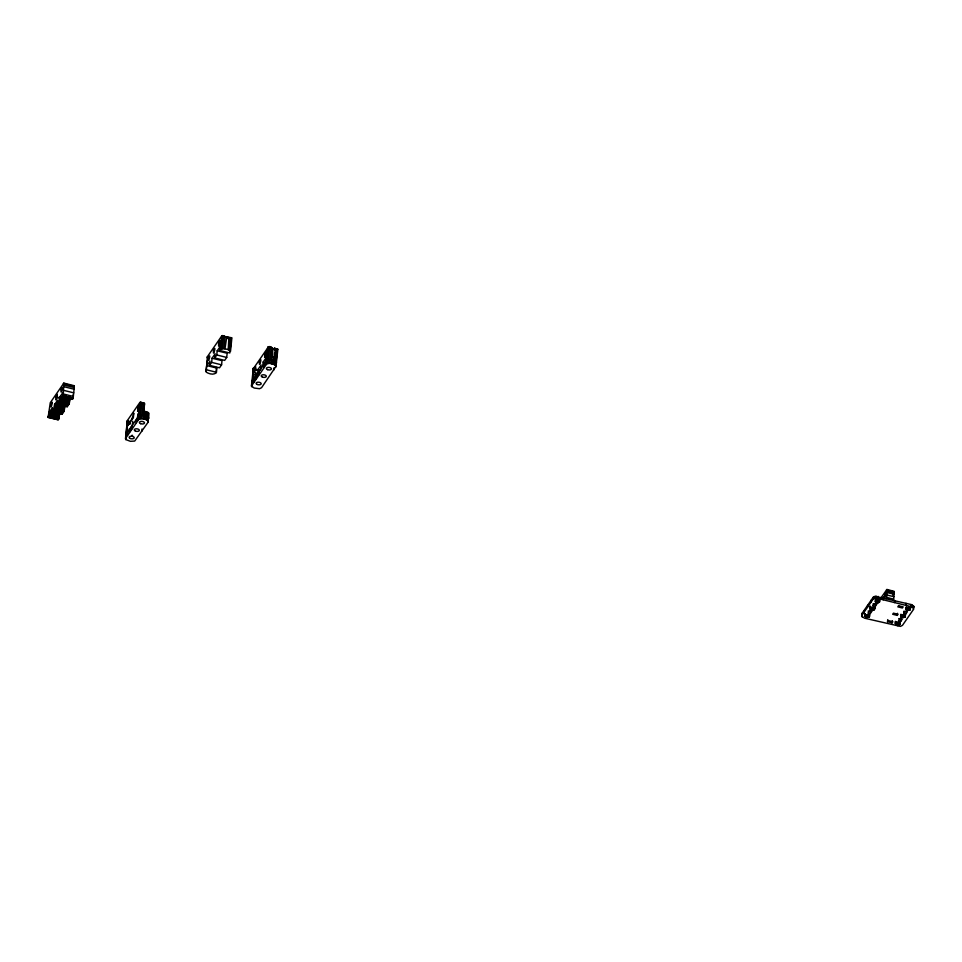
<?xml version="1.0" encoding="UTF-8"?>
<svg xmlns="http://www.w3.org/2000/svg" width="962" height="962" viewBox="0 0 962 962"><rect width="100%" height="100%" fill="white"/><g stroke="black" fill="none" stroke-linecap="round" stroke-linejoin="round"><path stroke-width="1.44" d="M48.16 417.4L49.423 412.013L52.501 407.563L52.08 411.736L54.137 408.766L54.557 404.593L57.636 400.144L57.215 404.317L59.271 401.346L59.692 397.186L62.77 392.724L62.35 396.897L63.215 395.647L63.841 383.104L50.277 402.705L48.1 417.484L58.105 419.841L59.848 413.768M60.173 396.488L72.294 399.35L73.16 398.1L74.254 387.566L74.122 385.702L73.316 386.002M143.446 415.416L144.577 403.715L143.603 403.331M272.138 352.164C266.727 374.362 278.499 344.42 268.518 346.729L253.162 368.927M274.651 352.85C270.935 378.511 279.521 335.678 271.452 352.308M886.651 598.544L886.928 589.478L880.939 597.895M893.542 600.24L894.311 592.003L893.349 591.618M230.098 350.649L228.21 349.603L228.836 338.949L231.409 337.77L229.798 352.982L219.853 350.529L220.274 346.356L217.196 350.805L216.775 354.978L214.718 357.936L224.663 360.389L226.719 357.431L227.14 353.258L217.196 350.805M55.94 397.174L55.976 399.964L57.311 397.15L57.275 394.348L55.94 397.174L58.874 397.715L56.061 396.993M58.213 418.29L58.454 415.897M49.904 411.315L62.025 414.189L62.241 412.097M62.025 414.189L64.081 411.219L64.983 406.349M55.038 403.896L67.16 406.77L67.232 406.12M67.16 406.77L69.216 403.799L70.118 398.941M72.294 399.35L72.366 398.701M72.655 395.839L72.715 395.178M125.361 438.756L138.937 419.143L141.654 418.662L145.539 419.444L147.871 420.659L148.076 422.246L134.704 441.065L130.399 441.317L125.769 439.55L127.321 420.586L139.899 402.417L144.408 403.018M125.565 437.963L127.321 420.586M128.716 423.424L128.667 420.622L127.333 423.436L127.369 426.238L133.357 417.592L133.802 413.203L132.227 418.338M125.769 439.55L126.563 431.782M126.996 427.489L127.092 421.657M127.2 432.852L127.621 428.679M128.223 425L132.347 418.169L132.503 418.819M127.525 435.125L127.874 431.649M129.69 431.998L130.038 428.523M131 430.098L131.361 426.623M131.842 428.872L132.756 421.26M136.171 422.631L136.52 419.155M138.047 407.359L138.937 405.796L138.973 408.585L137.638 411.411L138.047 407.359L140.524 407.972M137.458 418.085L137.891 413.84M138.131 419.793L139.899 402.417L144.577 403.715M138.937 419.143L140.668 402.044L144.54 404.798M140.163 418.759L141.823 402.405M141.654 418.662L143.194 403.439M141.787 431.325L142.027 429.016M143.242 418.879L143.903 411.219L143.47 415.392M143.603 418.975L144.384 411.315M144.384 419.167L145.166 411.52M145.178 419.36L145.959 411.712M145.539 419.444L146.32 411.796L144.023 411.231M146.921 419.961L147.703 412.313L146.32 411.796M147.871 420.659L148.641 413.011L147.703 412.313M148.076 422.246L148.22 417.183L143.097 415.331L144.276 407.515M209.584 365.356L211.64 362.385L212.061 358.225L222.006 360.666L221.585 364.838L219.528 367.809L209.584 365.356L210.017 361.183L206.926 365.632L216.883 368.085L216.45 372.258C214.177 375.577 208.994 373.905 206.205 372.138L207.407 356.649L221.777 335.882L231.89 337.818L230.507 351.443M205.796 371.344L207.371 360.69M214.718 357.936L215.139 353.775L212.061 358.225M218.578 343.374L218.614 346.176L219.961 343.362L219.913 340.56L218.578 343.374L221.416 344.071M215.945 373.003L216.51 367.436M219.853 350.529L221.777 335.882L230.303 337.987M220.37 349.783L221.164 349.134L222.547 335.51L228.836 338.985M221.164 349.134L222.39 348.749L223.701 335.87M222.39 348.749L223.881 348.653L225.072 336.904L230.375 338.143M226.539 338.42L224.976 348.809L228.21 349.603M229.16 349.952L230.351 338.203M251.431 386.039L266.799 363.828L269.516 363.347L273.4 364.129L276.142 366.125L261.568 387.686L259.548 388.72L254.172 388.035L251.431 386.039L253.379 367.869M251.84 386.82L252.91 376.863L255.988 372.414L255.567 376.587M252.91 376.202L253.499 370.49M254.293 369.432L254.329 372.234L255.664 369.408L255.627 366.618L254.293 369.432L256.758 370.045M253.872 381.998L254.221 378.523M255.964 378.968L256.313 375.493M256.938 377.561L257.287 374.086M257.624 373.617L258.044 369.444L261.123 364.995L260.702 369.167M258.814 374.855L259.163 371.38M262.746 366.197L263.179 362.025L266.258 357.575L265.825 361.748M265.007 353.355L265.897 351.779L265.933 354.581L264.598 357.395L265.007 353.355L267.484 353.956M263.756 367.724L264.105 364.237M265.993 364.478L267.761 347.114L270.226 347.715M266.799 363.828L268.53 346.741L272.27 347.715M268.025 363.444L269.673 347.102L272.402 349.495M269.516 363.347L271.056 348.136L272.426 348.412M271.104 363.564L271.464 360.089L268.374 359.98L266.342 361.015L251.972 381.77L252.188 383.357M272.126 353.319L272.174 356.12L270.803 358.573M271.464 363.648L271.813 360.173M272.21 361.892L272.486 359.115M272.258 363.852L272.607 360.365M273.04 364.045L273.4 360.57M273.4 364.129L273.749 360.654L271.464 360.089M273.701 370.166L273.93 367.857M274.795 364.646L276.322 349.434L277.874 349.038L275.938 366.931M276.058 361.423L275.781 364.201L276.082 361.868L273.749 360.654M275.733 365.344L277.381 349.002L274.795 348.34M861.712 616.161L862.12 613.287L873.147 597.342L875.179 596.308L911.158 604.533L913.9 606.529L913.491 609.415L902.452 625.36L900.432 626.394L864.453 618.169L861.712 616.161L862.12 613.287M862.12 616.955L861.916 614.081M863.635 612.878L863.84 610.786M869.131 615.007C868.061 617.351 863.936 618.217 864.79 613.936M864.742 616.065L864.85 613.852M864.97 616.269L865.054 614.009M865.103 616.426L865.187 614.177M865.259 616.57L865.307 614.333M865.523 616.907L865.463 614.49M865.92 617.003L866.137 614.922M866.317 617.099L866.521 615.019M866.497 617.147L866.702 615.067M867.423 607.395L867.64 605.314M866.678 617.195L866.882 615.103M867.063 617.291L867.279 615.199M867.459 617.388L867.676 615.307M867.64 617.436L867.904 615.271L865.656 614.634M867.748 617.279L868.265 615.175M868.049 617.267L868.554 615.139M868.337 617.219L868.83 615.079M868.914 617.099L869.083 614.995M869.227 615.031L868.614 617.159M870.021 608.681C880.471 602.188 869.84 617.965 870.249 606.06M869.444 614.983L869.179 617.159C871.307 614.85 865.439 613.612 864.585 616.029M870.105 608.85L870.081 606.565M869.371 616.882L869.576 614.79M870.225 609.006L870.237 606.601M870.478 609.451L870.442 606.926M871.211 601.911L871.428 599.831M870.213 613.72L871.752 611.495L869.456 610.93L867.916 613.155L870.213 613.72L870.418 611.64L868.121 611.074M870.658 609.499L870.598 607.07M871.055 609.595L871.259 607.503M871.452 609.692L871.656 607.599M871.632 609.728L871.837 607.647M871.8 609.776L872.017 607.695M861.904 615.367L872.943 599.422L873.147 597.342M872.197 609.872L872.414 607.792M872.594 609.968L872.811 607.888M873.039 605.747L873.255 603.655L875.552 604.22L875.336 606.313L873.039 605.747L874.59 603.523L876.875 604.088L875.336 606.313M872.943 599.422L873.953 596.693M872.774 610.016L873.087 607.78L874.578 607.575M873.183 609.848L873.4 607.768M873.472 609.812L873.688 607.719M873.749 609.752L873.965 607.659M873.736 598.773L874.963 598.388L875.179 596.308M874.049 609.68L874.205 607.587M874.302 609.74L874.362 607.623M874.362 609.655L874.711 607.383M875.24 601.43C884.884 593.578 876.298 610.425 875.456 599.35M874.626 609.271L874.963 607.01M875.516 601.743L875.576 599.506M875.612 602.032C873.917 598.833 881.661 599.482 879.436 602.332M875.793 602.08L875.997 599.987M874.963 598.388L876.454 598.292L876.671 596.212M876.19 602.176L876.394 600.096M876.574 602.272L876.791 600.192M876.755 602.32L876.971 600.228M876.935 602.356L877.152 600.276M877.332 602.465L877.548 600.372M913.491 609.415L913.275 607.828L910.942 606.613L878.053 598.508L878.258 596.428M877.729 602.561L877.933 600.468M877.909 602.597L878.222 600.36M878.318 602.428L878.522 600.348M878.607 602.392L878.823 600.3M878.883 602.332L879.088 600.24M879.28 602.284L879.34 600.168M883.188 599.783L883.405 597.691M883.705 598.701L883.934 596.488L883.164 597.606M887.541 621.68L888.311 620.574L892.892 621.705L892.123 622.811L887.541 621.68L887.746 619.6M893.217 596.139L893.193 594.432M892.123 622.811L892.339 620.731M894.504 602.561L894.708 600.48M895.237 623.58L895.394 621.476M895.442 623.629L895.55 621.524M895.574 623.809C904.845 616.173 896.945 632.816 895.706 621.56M895.694 623.965L895.911 621.873L896.127 624.446M895.947 624.41L896.067 622.029M897.257 615.403L898.027 614.285L893.433 613.155L892.664 614.261L897.257 615.403L897.474 613.311M896.524 624.542L896.74 622.462M896.921 624.651L897.125 622.558M897.101 624.687L897.305 622.606M897.281 624.735L897.486 622.642M897.666 624.831L897.883 622.751M898.063 624.927L898.28 622.847M898.243 624.975L898.556 622.739L899.939 622.606M898.652 624.807L898.869 622.715M898.941 624.759L899.157 622.679M899.217 624.699L899.434 622.618M899.518 624.639L899.686 622.534M899.783 624.699L899.831 622.57M899.843 624.615L900.047 622.522M900.985 616.702C899.169 614.754 904.593 614.153 905.17 615.776C906.264 618.326 898.821 618.169 900.925 614.309M901.081 616.991L901.045 614.465M900.805 621.26L902.356 619.035L900.059 618.47L898.52 620.694L900.805 621.26L901.021 619.179L898.724 618.614M901.262 617.039L901.478 614.946M901.659 617.135L901.863 615.043M902.055 617.231L902.26 615.139M902.224 617.279L902.44 615.187M902.404 617.315L902.621 615.235M902.801 617.412L903.017 615.331M903.198 617.508L903.414 615.427M903.643 613.287L905.182 611.062L907.479 611.628L905.939 613.852L903.643 613.287L903.859 611.195M903.378 617.556C902.609 614.971 905.939 614.105 904.761 617.243M903.787 617.388L904.003 615.307M904.076 617.351L904.292 615.259M904.352 617.291L904.569 615.199M905.807 605.351L906.024 603.27M904.905 617.279L905.182 615.115M905.098 617.003L905.314 614.922M905.963 609.138C904.809 607.19 909.751 606.794 910.425 608.513C911.062 610.858 903.991 610.714 906.18 607.046M905.23 616.81L905.446 614.73M906.12 609.283L906.336 607.202M906.216 609.571L906.529 607.347M905.939 613.852L906.156 611.76M906.396 609.619L906.601 607.539M906.793 609.716L906.998 607.635M907.178 609.812L907.394 607.731M907.358 609.86L907.575 607.768M907.539 609.908L907.755 607.816M907.936 610.004L908.152 607.912M908.537 608.008L908.513 610.136L908.825 607.912L910.449 607.503M908.922 609.968L909.126 607.888M909.21 609.932L909.427 607.852M909.487 609.872L909.691 607.792M909.739 609.788L909.944 607.707L909.884 609.836M910.04 609.872L910.317 607.695M910.232 609.595L910.581 607.311M910.942 606.613L911.158 604.533M912.337 607.13L912.541 605.05M913.275 607.828L913.491 605.747M148.641 413.011L148.821 418.205M207.179 357.708L207.407 356.649M148.437 418.771L148.629 417.977M913.696 607.335L913.9 606.529M271.068 355.411L270.791 356.132L273.268 356.746M870.79 607.214L873.087 607.78M896.259 622.173L898.556 622.739M901.394 614.754L903.691 615.319M908.825 607.912L906.42 607.491M274.928 350.12L276.322 349.434M223.881 348.653L224.976 348.809M143.591 415.404L140.512 415.283L138.492 416.318L125.914 434.487L126.13 436.075M876.454 598.292L878.053 598.508M274.459 348.196L277.705 349.555L273.99 348.641M274.952 349.026L276.359 349.374M265.043 353.018L267.508 353.631M264.911 353.607L267.388 354.22M264.827 353.872L267.304 354.485M263.179 362.025L265.644 362.638M216.775 354.978L226.719 357.431M258.044 369.444L260.522 370.057M254.485 368.975L256.962 369.588M254.413 369.252L256.89 369.865M211.64 362.385L221.585 364.838M252.91 376.863L255.387 377.465M206.505 369.805L216.45 372.258M63.841 383.104L74.122 385.702M63.372 383.561L74.29 386.387M64.31 385.113L74.254 387.566M64.141 386.76L74.086 389.213M886.928 589.478L894.143 591.317M886.459 589.922L894.311 592.003M887.397 591.486L894.287 593.181M138.083 407.022L140.548 407.635M137.951 407.611L140.428 408.225M137.867 407.876L140.344 408.489M887.277 592.592L894.167 594.288M63.757 390.38L73.713 392.833M887.024 595.021L893.914 596.717M63.384 393.999L73.328 396.452M886.772 597.438L893.662 599.134M63.215 395.647L73.16 398.1M63.155 395.731L73.1 398.184M63.035 395.899L72.98 398.352M72.859 398.533L62.855 396.164L72.727 398.725M62.602 396.524L72.547 398.977M62.422 396.789L72.378 399.242M59.692 397.186L69.637 399.627M59.62 397.835L69.577 400.288M59.476 399.266L69.42 401.719M59.331 400.697L69.276 403.15M59.271 401.346L69.216 403.799M58.947 401.815L68.891 404.268M58.237 402.837L68.182 405.291M57.275 403.667L61.544 404.713M57.528 403.848L67.484 406.301M54.557 404.593L64.502 407.046M127.525 422.979L130.002 423.593M54.485 405.242L64.442 407.696M127.453 423.268L129.93 423.869M127.333 423.436L129.798 424.05M54.341 406.685L64.298 409.139M54.197 408.116L64.141 410.57M54.137 408.766L64.081 411.219M53.812 409.235L63.757 411.688M53.102 410.245L63.059 412.698M52.14 411.087L57.828 412.482M52.405 411.267L62.35 413.72M49.423 412.013L59.367 414.466M49.351 412.662L59.307 415.115M49.206 414.093L59.163 416.546M49.062 415.536L59.019 417.989M49.002 416.185L58.947 418.638M48.918 416.293L58.862 418.747M48.737 416.558L58.694 419.011M48.569 416.811L58.514 419.264M48.485 416.919L58.429 419.372M48.425 417.015L58.369 419.468M48.292 417.207L58.237 419.66M276.07 361.868L276.491 362.662M253.162 368.939L253.487 370.442M132.54 435.353A2.549 1.287 5.8 0 1 131.878 435.329M50.806 404.581C50.289 412.722 54.245 396.416 50.806 404.581M61.063 389.754C60.57 397.919 64.49 381.481 61.063 389.754M208.309 358.213C207.9 366.197 211.7 350.18 208.309 358.213M213.444 350.793C212.927 358.922 216.895 342.64 213.444 350.793M259.415 362.013C258.898 370.154 262.866 353.848 259.415 362.013M884.956 595.009C884.463 602.717 888.251 587.325 884.956 595.009M898.568 605.735L897.799 606.854L902.392 607.984L903.162 606.866L898.568 605.735M267.508 369.636A2.549 1.287 5.8 0 0 271.452 368.939A2.549 1.287 5.8 0 0 267.785 367.424A2.549 1.287 5.8 0 0 267.508 369.636M257.251 384.475A2.549 1.287 5.8 0 0 261.195 383.766A2.549 1.287 5.8 0 0 257.515 382.251A2.549 1.287 5.8 0 0 257.251 384.475M262.385 377.056A2.549 1.287 5.8 0 0 266.318 376.358A2.549 1.287 5.8 0 0 262.65 374.831A2.549 1.287 5.8 0 0 262.385 377.056M135.414 431.072A2.549 1.287 5.8 0 0 139.358 430.375A2.549 1.287 5.8 0 0 135.69 428.86A2.549 1.287 5.8 0 0 135.414 431.072M140.548 423.665A2.549 1.287 5.8 0 0 144.492 422.955A2.549 1.287 5.8 0 0 140.825 421.44A2.549 1.287 5.8 0 0 140.548 423.665M130.279 438.492A2.549 1.287 5.8 0 0 134.223 437.794A2.549 1.287 5.8 0 0 130.555 436.267A2.549 1.287 5.8 0 0 130.279 438.492"/></g></svg>
